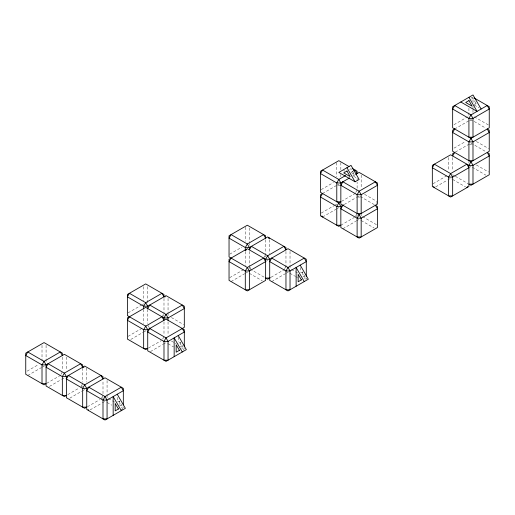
<?xml version="1.0" encoding="UTF-8"?>
<svg xmlns="http://www.w3.org/2000/svg" width="515" height="515" viewBox="0 0 515 515"><rect width="100%" height="100%" fill="white"/><g stroke="black" fill="none" stroke-linecap="round" stroke-linejoin="round"><path stroke-width="0.39" stroke-dasharray="2.58 1.93" d="M60.989 374.283L62.341 371.933M81.319 386.018L82.67 383.669M101.642 397.754L103 395.411L103 380.54M162.631 315.598L163.307 314.427M122.313 408.904L123.33 407.146L119.261 404.796M162.631 339.07L163.989 336.726M183.301 350.219L184.319 348.462L180.25 346.112M263.938 257.5L264.955 255.743M284.608 268.65L285.96 266.3M305.614 279.214L306.29 278.042L306.29 279.606M355.756 192.359L357.114 190.016L357.114 182.188M355.756 215.837L357.114 213.487L357.114 215.837L355.08 217.008M376.426 203.509L377.444 201.751M349.659 169.467L351.011 168.688L354.236 174.27L352.884 175.049M471.631 99.047L472.989 98.262L476.208 103.85L474.18 105.021M321.199 189.623L333.392 182.58M351.011 172.409L353.045 171.238M322.551 193.537L336.108 185.709M336.784 185.316L338.819 184.145L340.846 185.316M353.045 175.93L355.08 174.752M27.108 371.154L38.625 364.504M128.074 312.856L141.625 305.034M142.301 304.642L143.659 303.863M229.716 254.172L241.915 247.136M454.011 124.682L467.569 116.854M27.784 375.454L41.335 367.633M42.011 367.24L44.045 366.068L45.404 366.847M454.694 128.982L470.955 119.589L485.864 128.196M321.199 213.094L334.75 205.273M335.426 204.88L336.784 204.101M341.529 201.359L355.756 193.144M322.551 217.008L336.108 209.187M336.784 208.794L338.819 207.622L340.17 208.401M344.239 204.487L355.756 197.837M356.431 197.445L359.142 195.88L374.733 204.88M46.756 383.282L62.341 374.283M128.074 336.334L142.301 328.119M161.955 316.77L163.989 315.598L163.989 314.034M229.716 277.649L243.949 269.435M454.011 148.153L465.534 141.503M49.466 386.411L60.989 379.761M61.665 379.368L64.375 377.804L65.733 378.583M130.784 339.462L142.983 332.42M143.659 332.027L145.694 330.855L147.045 331.641M231.074 281.563L244.625 273.735M245.301 273.343L247.335 272.171L248.694 272.956M266.307 261.214L267.665 260.436M455.369 152.067L470.955 143.067L486.54 152.067M340.846 225.222L354.404 217.401M342.881 228.744L355.756 221.315M356.431 220.922L359.142 219.358L360.5 220.137M67.761 394.625L79.284 387.975M80.636 387.19L82.67 386.018M148.404 348.069L161.279 340.634M271.051 277.257L285.96 268.65M433.006 183.752L447.239 175.538M69.795 398.147L81.994 391.104M82.67 390.711L84.705 389.54M150.432 351.591L162.631 344.548M163.307 344.155L166.017 342.591L167.375 343.376M271.733 281.563L285.284 273.735M285.96 273.343L287.994 272.171L294.767 276.085M435.716 186.887L447.239 180.231M447.915 179.844L450.625 178.28L451.983 179.059M469.596 167.324L470.955 166.538M178.892 343.17L180.25 342.391L183.475 347.973L181.538 349.093M300.869 272.75L302.221 271.972L305.447 277.553L304.095 278.338M87.415 406.753L99.614 399.711M100.966 398.932L103 397.754L103 396.19M90.125 409.882L101.642 403.232M102.324 402.839L105.034 401.275L106.386 402.06M117.909 401.855L119.261 401.076L122.486 406.657L121.134 407.442M470.955 97.29L472.989 97.29L472.989 101.989L476.208 103.85M469.596 120.767L471.631 120.767M469.596 144.239L471.631 144.239M338.136 185.316L340.17 185.316M357.79 197.058L360.5 197.058M474.341 105.118L479.085 107.854M474.341 116.854L488.574 125.068M476.375 141.503L488.574 148.545M476.375 164.974L488.574 172.016M472.307 167.324L485.864 175.145M452.659 174.759L454.694 175.93M455.369 176.323L468.244 183.752M452.659 179.452L465.534 186.887M351.655 172.782L354.236 174.27M343.556 170.452L344.915 171.238M353.721 176.323L356.431 177.887M364.569 194.316L376.761 201.359M362.534 216.615L376.761 224.836M361.176 220.529L374.051 227.965M291.381 269.435L294.767 271.392M295.449 271.778L298.159 273.343M302.904 276.085L305.614 277.649M295.449 276.478L297.483 277.649M250.045 269.042L264.279 277.257M249.369 273.343L262.244 280.778M171.444 317.555L183.636 324.598M171.444 341.027L176.182 343.769M168.051 343.769L173.471 346.898M108.42 398.539L111.807 400.496M112.489 400.882L115.199 402.453M107.069 402.453L111.807 405.189M249.704 266.892L251.063 269.236M148.062 325.577L149.421 327.92M472.989 106.682L472.989 109.032M472.989 109.811L472.989 114.504M468.92 108.247L468.92 116.075M468.92 161.453L468.92 163.017M452.659 157.545L452.659 170.845M448.591 157.545L448.591 170.845M361.176 175.145L361.176 188.451M361.176 214.272L361.176 215.837M357.114 178.274L357.114 181.409M340.846 162.631L340.846 169.667M340.846 174.366L340.846 176.709M336.784 162.631L336.784 176.709M302.221 271.972L302.221 275.692M300.194 267.478L300.194 272.171M290.029 251.436L290.029 268.65M285.96 251.436L285.96 267.085M269.699 239.7L269.699 253.786M265.631 239.7L265.631 254.565M265.631 255.35L265.631 256.914M249.369 227.965L249.369 242.829M249.369 243.614L249.369 245.179M249.369 251.436L249.369 266.3M249.369 267.085L249.369 268.65M245.301 227.179L245.301 241.265M245.301 251.436L245.301 265.521M180.25 342.391L180.25 345.372M178.216 337.113L178.216 341.812M168.051 298.385L168.051 313.249M168.051 314.034L168.051 315.598M168.051 321.856L168.051 335.162M163.989 298.385L163.989 313.249M163.989 321.856L163.989 335.162M147.721 286.649L147.721 303.863M147.721 309.335L147.721 323.42M143.659 286.649L143.659 300.728M143.659 309.335L143.659 323.42M119.261 401.076L119.261 405.543M117.233 397.361L117.233 402.06M107.069 380.54L107.069 395.411M107.069 396.19L107.069 397.754M86.739 368.019L86.739 382.104M82.67 368.019L82.67 382.104M66.409 357.069L66.409 370.369M62.341 357.069L62.341 370.369M46.08 345.333L46.08 362.547M42.011 345.333L42.011 360.983"/><path stroke-width="0.77" d="M129.426 316.77L127.392 320.291L143.659 329.684L147.721 329.684L166.017 319.12L184.319 329.684L184.319 346.898M121.971 409.489L121.295 410.667L113.165 396.582L113.165 415.36M231.074 258.086L229.04 261.607L245.301 270.999L249.369 270.999L265.631 261.607L263.596 258.086L247.335 267.478L245.301 270.999L245.301 289.778L249.369 289.778L249.369 270.999L247.335 267.478L229.04 256.914L229.04 235.786L247.335 225.222L265.631 235.786L265.631 238.136L263.596 234.615L247.335 244.001L245.301 247.522L245.301 250.651M342.881 205.273L340.846 208.794L357.114 218.18L361.176 218.18L377.444 208.794L375.409 205.273L377.444 206.444L377.444 227.572L359.142 238.136L340.846 227.572L340.846 206.444L338.819 202.923L320.517 192.359L320.517 171.238L338.819 160.674L348.983 166.538M466.886 187.666L467.569 186.494M347.11 170.935L343.724 172.892L350.174 176.619L346.949 171.032M469.088 100.515L465.695 102.472L472.146 106.193L468.92 100.612M345.591 175.538L338.819 179.452L336.784 182.973L336.784 201.751L340.846 201.751L338.819 202.923L336.784 206.444L336.784 225.222L340.846 225.222L338.819 226.4L320.517 215.837L320.517 194.709L322.551 193.537L320.517 197.058L336.784 206.444L340.846 206.444L343.556 204.88M353.721 170.845L355.08 170.059L357.114 173.581L357.114 171.238L352.369 168.495M349.659 177.887L340.846 182.973L336.784 182.973L320.517 173.581L322.551 170.059L338.819 179.452L340.846 182.973L340.846 204.095L359.142 214.658L361.176 218.18L361.176 236.958L357.114 236.958L357.114 218.18L359.142 214.658L377.444 204.095L377.444 182.973L359.142 172.409L355.756 174.366M355.08 181.795L359.142 179.452L351.011 165.367L338.819 172.409L355.08 181.795L346.949 167.716M270.375 277.649L267.665 279.214L265.631 278.042L269.699 278.042M179.574 350.226L176.182 352.183L176.182 344.741L179.407 350.322M301.545 279.806L298.159 281.763L298.159 274.315L301.384 279.903M118.585 408.91L115.199 410.867L115.199 403.425L118.424 409.007M268.341 238.136L269.699 238.136M245.301 249.872L246.659 249.872M143.659 308.556L143.659 306.206L145.694 302.685L161.955 293.299L163.989 296.82L165.341 296.82M82.67 367.24L82.67 364.89L64.375 354.326L46.08 364.89L42.011 364.89L25.75 355.505L27.784 351.983L44.045 361.369L46.08 364.89L46.08 386.018L64.375 396.582L66.409 395.411L62.341 395.411L62.341 376.626L64.375 373.105L80.636 363.719L82.67 367.24L84.029 367.24M474.341 98.075L489.25 106.682L489.25 127.81L470.955 138.374L468.92 141.895L468.92 160.674L472.989 160.674L472.989 141.895L470.955 138.374L452.659 127.81L452.659 106.682L472.989 94.947L481.119 109.032M460.79 101.989L477.051 111.375L468.92 97.29M433.681 186.494L434.364 187.666M321.875 215.837L322.551 217.008M300.194 265.128L308.324 279.214L287.994 290.949L269.699 280.385L269.699 259.257L267.665 255.743L251.404 246.35L249.369 249.872L249.369 247.522L247.335 244.001L231.074 234.615L229.04 238.136L245.301 247.522L249.369 247.522L267.665 236.958L285.96 247.522L285.96 249.872L283.926 246.35L267.665 255.743L265.631 259.257L265.631 280.385L247.335 290.949L229.04 280.385L229.04 259.257L247.335 248.7L265.631 259.257L269.699 259.257L287.994 248.7L306.29 259.257L306.29 276.478M304.256 281.563L296.125 267.478L296.125 286.256M182.284 328.506L184.319 332.027L168.051 341.419L163.989 341.419L147.721 332.027L149.756 328.506L166.017 337.898L168.051 341.419L168.051 360.197L163.989 360.197L163.989 341.419L166.017 337.898L184.319 327.334L184.319 306.206L166.017 295.642L147.721 306.206L143.659 306.206L127.392 296.82L129.426 293.299L145.694 302.685L147.721 306.206L147.721 308.556L149.756 305.034L166.017 314.427L168.051 317.942L168.051 320.291M178.216 335.548L186.346 349.634L166.017 361.369L147.721 350.805L147.721 329.684L145.694 326.162L127.392 315.598L127.392 294.471L145.694 283.907L163.989 294.471L163.989 296.82M182.284 351.983L174.154 337.898L174.154 356.676M117.233 394.233L125.364 408.318L105.034 420.053L86.739 409.489L86.739 388.368L84.705 384.847L68.444 375.454L66.409 378.976L82.67 388.368L86.739 388.368L105.034 377.804L123.33 388.368L123.33 404.796M88.091 409.489L88.767 410.667M44.045 361.369L42.011 364.89L42.011 383.669L46.08 383.669L44.045 384.847L25.75 374.283L25.75 353.155L44.045 342.591L62.341 353.155L62.341 355.505L60.307 351.983L44.045 361.369M48.114 363.719L46.08 367.24L62.341 376.626L66.409 376.626L84.705 366.068L103 376.626L103 378.976L100.966 375.454L84.705 384.847L82.67 388.368L82.67 407.146L86.739 407.146L84.705 408.318L66.409 397.754L66.409 376.626L64.375 373.105L48.114 363.719M88.767 387.19L86.739 390.711L103 400.103L107.069 400.103L123.33 390.711L121.295 387.19L105.034 396.582L103 400.103L103 418.882L107.069 418.882L107.069 400.103L105.034 396.582L88.767 387.19M145.694 326.162L143.659 329.684L143.659 348.462L147.721 348.462L145.694 349.634L127.392 339.07L127.392 317.942L145.694 307.384L163.989 317.942L168.051 317.942L184.319 308.556L182.284 305.034L166.017 314.427L163.989 317.942L163.989 320.291L161.955 316.77L145.694 326.162M271.733 258.086L269.699 261.607L285.96 270.999L290.029 270.999L306.29 261.607L304.256 258.086L287.994 267.478L285.96 270.999L285.96 289.778L290.029 289.778L290.029 270.999L287.994 267.478L271.733 258.086M342.881 181.795L340.846 185.316L357.114 194.709L361.176 194.709L377.444 185.316L375.409 181.795L359.142 191.187L357.114 194.709L357.114 213.487L361.176 213.487L361.176 194.709L359.142 191.187L342.881 181.795M454.694 105.511L452.659 109.032L468.92 118.418L472.989 118.418L489.25 109.032L487.216 105.511L470.955 114.897L468.92 118.418L468.92 137.196L472.989 137.196L472.989 118.418L470.955 114.897L454.694 105.511M434.364 164.195L432.33 167.716L448.591 177.102L452.659 177.102L468.92 167.716L466.886 164.195L450.625 173.581L448.591 177.102L448.591 195.88L452.659 195.88L452.659 177.102L450.625 173.581L434.364 164.195M454.694 128.982L452.659 132.503L468.92 141.895L472.989 141.895L489.25 132.503L487.216 128.982L489.25 130.153L489.25 151.281L470.955 161.845L468.92 165.367L468.92 186.494L450.625 197.058L432.33 186.494L432.33 165.367L450.625 154.803L468.92 165.367L472.989 165.367L489.25 155.974L487.216 152.453L489.25 153.631L489.25 174.759L470.955 185.316L468.92 184.145L472.989 184.145L472.989 165.367L470.955 161.845L452.659 151.281L452.659 130.153L454.694 128.982M454.694 152.453L452.659 155.974L452.659 153.631L454.694 152.453"/></g></svg>
